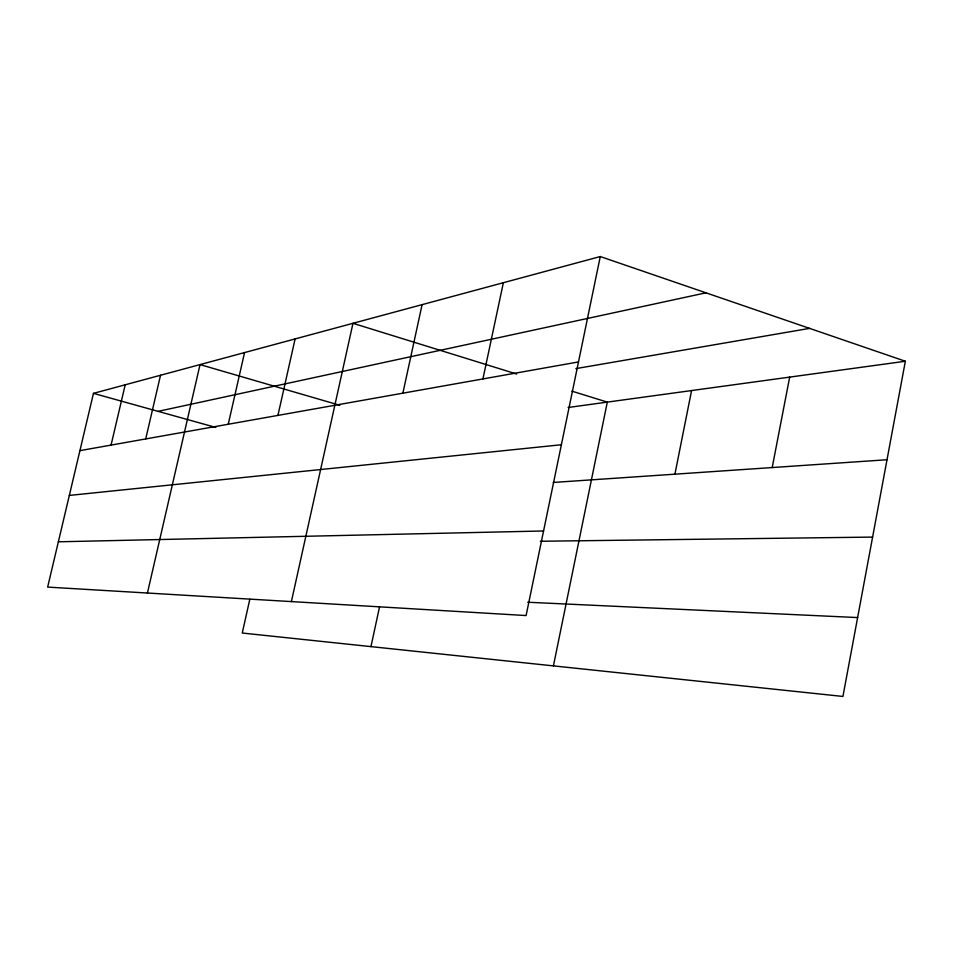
<?xml version="1.0" encoding="UTF-8"?>
<svg xmlns="http://www.w3.org/2000/svg" width="953" height="953" viewBox="0 0 953 953"><rect width="100%" height="100%" fill="white"/><g stroke="black" fill="none" stroke-linecap="round" stroke-linejoin="round"><path stroke-width="1.43" d="M600.271 256.548L526.092 615.555L47.65 587.096L93.465 393.363L600.271 256.548L905.35 361.247L842.928 696.452L242.253 633.03L249.817 599.27M772.204 467.554L789.68 377.102M674.915 474.177L691.58 390.563M553.419 665.885L607.311 402.118L571.907 391.147M482.921 378.925L503.363 282.707M370.967 646.61L379.544 606.835M402.869 393.172L422.096 304.65M291.392 601.593L352.979 323.305L516.669 374.029M277.919 415.413L295.108 338.934M228.243 424.252L244.564 352.574M147.429 593.028L200.035 364.594L339.876 405.287M145.714 438.928L160.521 375.268M111.06 445.099L125.212 384.798M158.067 411.362L705.97 292.821M79.921 450.638L578.507 361.926M575.862 368.62L809.573 328.38M568.107 407.491L905.35 361.247M69.331 495.417L561.388 444.741M553.264 482.456L887.005 459.739M58.359 541.804L543.567 530.976M540.315 541.256L872.603 537.087M527.712 602.236L857.617 617.568M93.465 393.363L215.795 427.432"/></g></svg>
